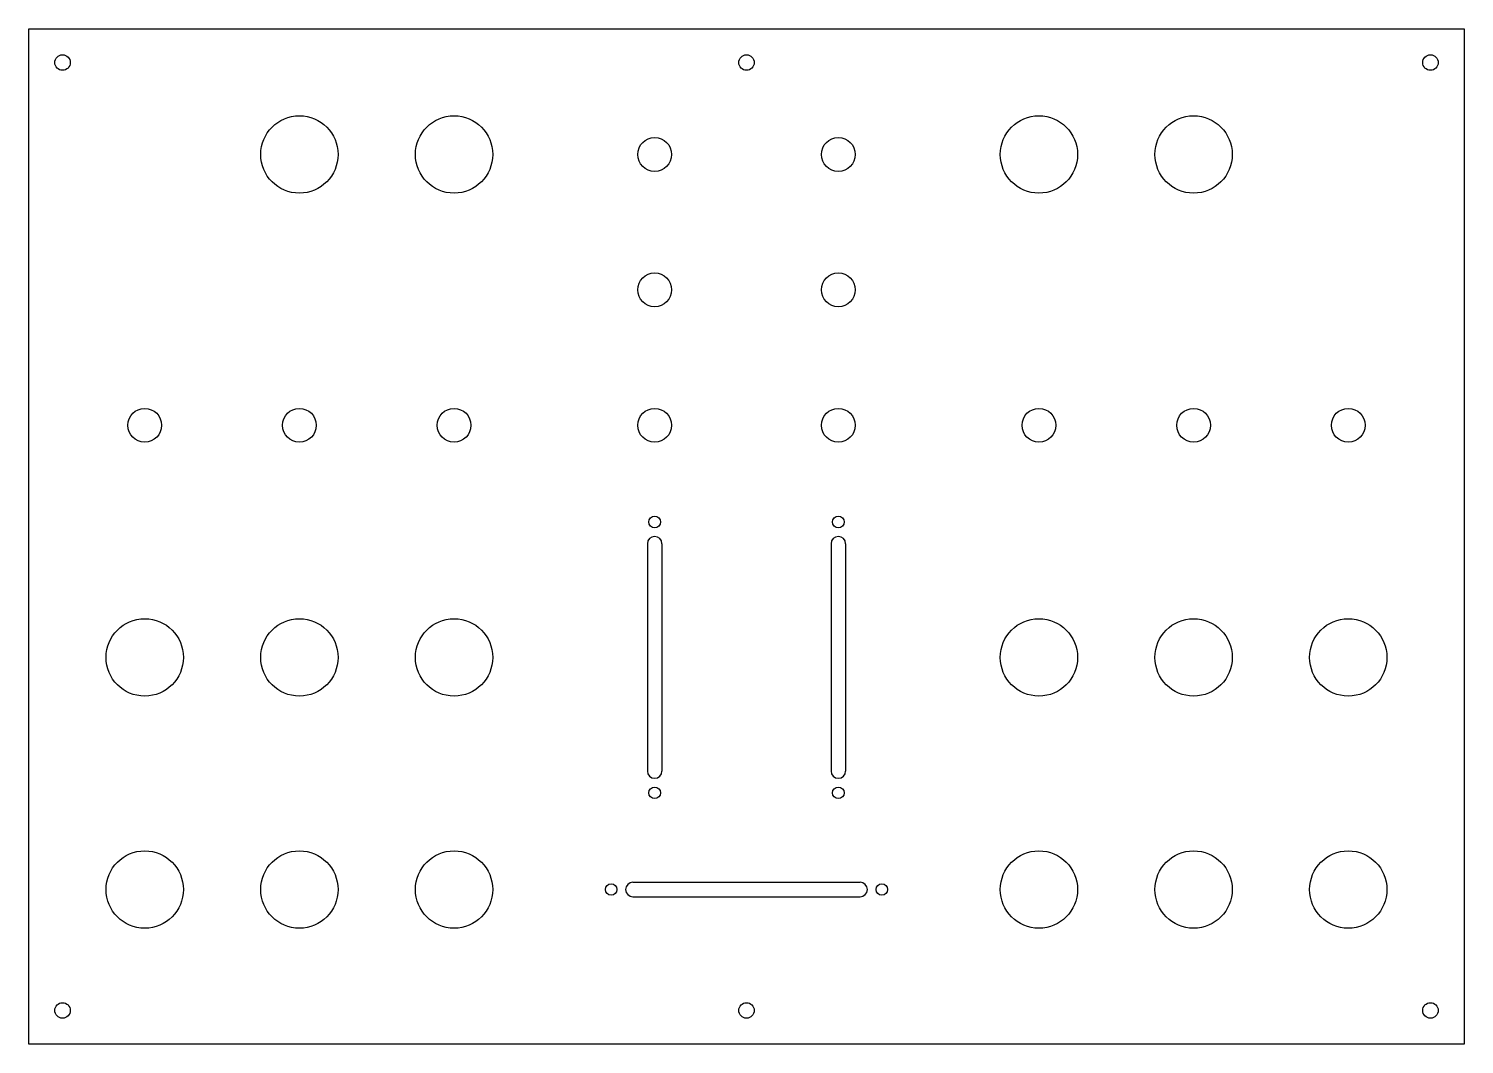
# Model space of a CAD drawing. Header units: millimetres. Extents: x 0 to 297, y 0 to 210.
import ezdxf

# ---------------------------------------------------------------- set-up
doc = ezdxf.new("R2010")
doc.units = ezdxf.units.MM

msp = doc.modelspace()

# ---------------------------------------------------------------- linework, layer by layer
at = {"layer": 'HOLES'}
for centre, radius in [((7, 203), 1.6), ((148.5, 203), 1.6), ((290, 203), 1.6), ((56, 184), 8), ((88, 184), 8), ((209, 184), 8), ((241, 184), 8), ((129.5, 184), 3.5), ((167.5, 184), 3.5), ((129.5, 156), 3.5), ((167.5, 156), 3.5), ((24, 128), 3.5), ((56, 128), 3.5), ((88, 128), 3.5), ((129.5, 128), 3.5), ((167.5, 128), 3.5), ((209, 128), 3.5), ((241, 128), 3.5), ((273, 128), 3.5), ((129.5, 108), 1.2), ((167.5, 108), 1.2), ((24, 80), 8), ((56, 80), 8), ((88, 80), 8), ((209, 80), 8), ((241, 80), 8), ((273, 80), 8), ((129.5, 52), 1.2), ((167.5, 52), 1.2), ((24, 32), 8), ((56, 32), 8), ((88, 32), 8), ((209, 32), 8), ((241, 32), 8), ((273, 32), 8), ((120.5, 32), 1.2), ((176.5, 32), 1.2), ((7, 7), 1.6), ((148.5, 7), 1.6), ((290, 7), 1.6)]:
    msp.add_circle(centre, radius, dxfattribs=at)
at = {"layer": 'OUTLINE'}
for p, q in [((0, 210), (297, 210)), ((0, 0), (0, 210)), ((297, 210), (297, 0)), ((297, 0), (0, 0))]:
    msp.add_line(p, q, dxfattribs=at)
at = {"layer": 'SLOTS'}
for p, q in [((128, 103.5), (128, 56.5)), ((131, 103.5), (131, 56.5)), ((166, 103.5), (166, 56.5)), ((169, 103.5), (169, 56.5)), ((125, 33.5), (172, 33.5)), ((125, 30.5), (172, 30.5))]:
    msp.add_line(p, q, dxfattribs=at)
for centre, start, end in [((129.5, 103.5), 0, 180), ((167.5, 103.5), 0, 180), ((129.5, 56.5), 180, 360), ((167.5, 56.5), 180, 360), ((125, 32), 90, 270), ((172, 32), 270, 90)]:
    msp.add_arc(centre, 1.5, start, end, dxfattribs=at)

doc.saveas('drawing.dxf')
